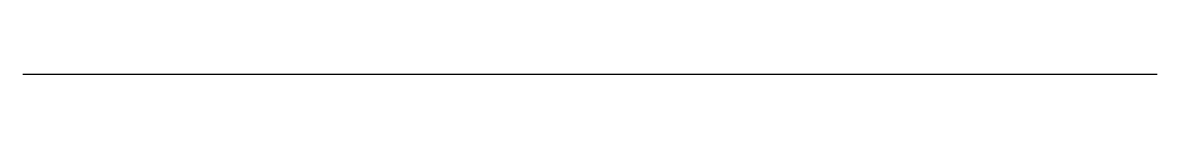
# Model space of a CAD drawing. Extents: x 0 to 10, y 0 to 0.
import ezdxf

# ---------------------------------------------------------------- set-up
doc = ezdxf.new("R2010")
doc.units = 0
doc.styles.add('F07_TEXT_STYLE', font='simplex.shx', dxfattribs={"width": 0.8, "oblique": 10, "height": 0.2, "bigfont": 'bigfont.shx'})
doc.linetypes.add('F07_COMPLEX', pattern='A,5,-2,0,[7,ltypeshapes.shx,S=1.5,R=0.25,X=0.2,Y=-0.3],-1,["GAS",F07_TEXT_STYLE,S=0.75,R=-0.125,X=0.4,Y=0.15]', length=8)

msp = doc.modelspace()

# ---------------------------------------------------------------- linework, layer by layer
at = {"linetype": 'F07_COMPLEX'}
msp.add_line((0, 0), (10, 0), dxfattribs=at)

doc.saveas('drawing.dxf')
